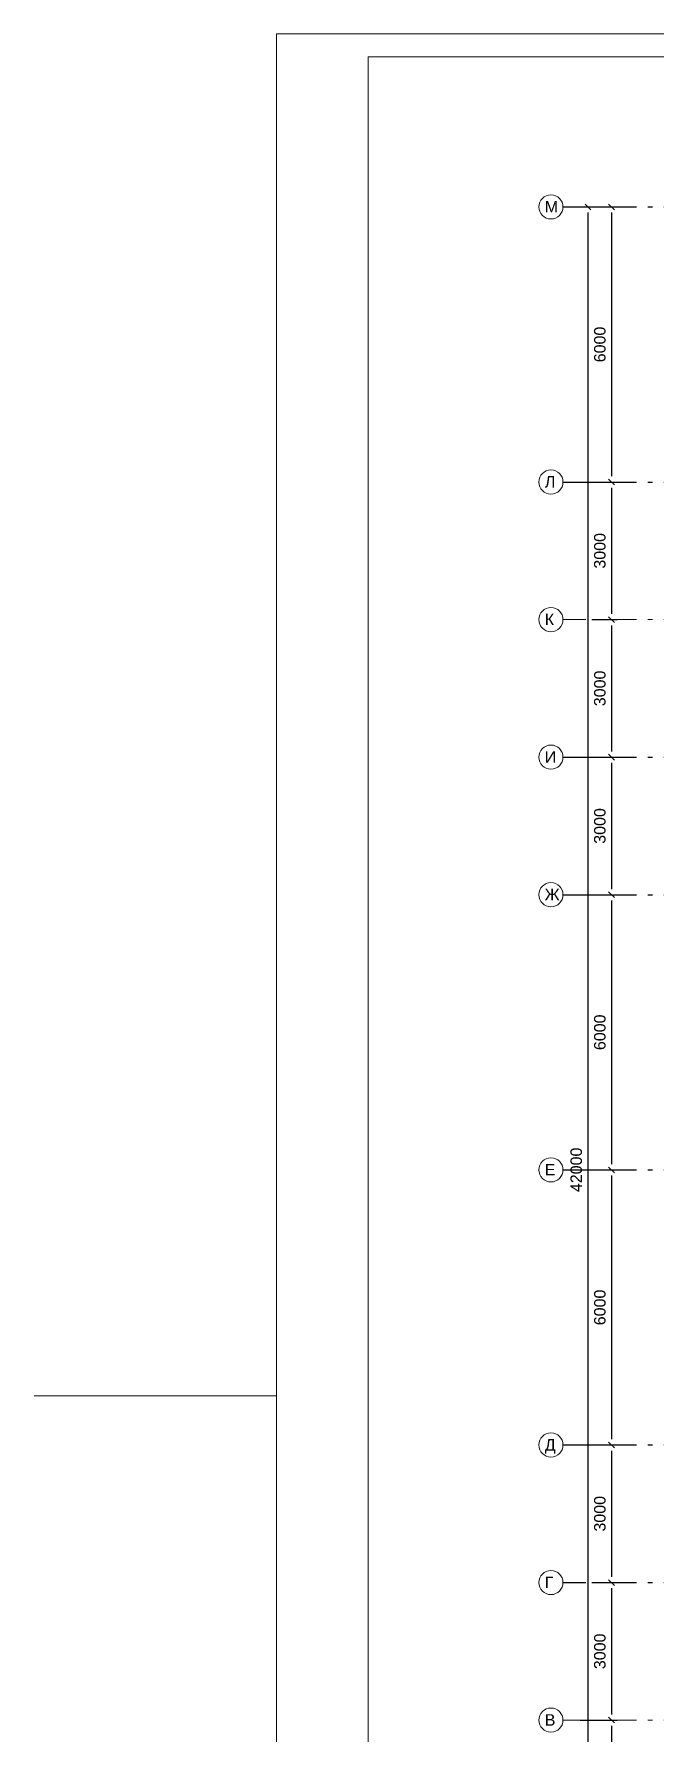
# Model space of a CAD drawing. Header units: metres. Extents: x -306 to 273, y -329 to 512.
# Drawn here: x 178.54 to 192.09, y 311.73 to 348.78 of the extents above; entities that cross this region are included whole.
import ezdxf
from ezdxf.enums import TextEntityAlignment as Align

# ---------------------------------------------------------------- set-up
doc = ezdxf.new("R2010")
doc.units = ezdxf.units.M
doc.header["$MEASUREMENT"] = 0
doc.linetypes.add('( Dashdot )', pattern=[1.001, 0.5, -0.25, 0.001, -0.25])
doc.layers.get('DEFPOINTS').update_dxf_attribs({"lineweight": 0})
doc.layers.add('Level 50', color=7, linetype='Continuous', lineweight=0)
doc.styles.add('Standard_0', font='arial.ttf')
doc.styles.add('Style-Arial', font='arial.ttf')
doc.dimstyles.get("Standard").update_dxf_attribs({"dimtxt": 0.00018, "dimasz": 0.00018, "dimexe": 0.0002, "dimexo": 0.0625, "dimgap": 9e-05, "dimtad": 0, "dimtih": 1, "dimtoh": 1, "dimdec": 4, "dimlfac": 1000, "dimzin": 0, "dimdsep": 46, "dimtxsty": 'Standard_0', "dimcen": 9e-05, "dimadec": 0, "dimazin": 0, "dimtfac": 1, "dimtdec": 4, "dimtofl": 0, "dimtmove": 0, "dimatfit": 0, "dimfxl": 0.01, "dimfxlon": 1, "dimtolj": 1, "dimtzin": 0, "dimarcsym": 0})

# ---------------------------------------------------------------- blocks, each defined once
blk = doc.blocks.new('_Oblique-1')
at = {"color": 0, "linetype": 'ByBlock', "lineweight": -2}
blk.add_line((0.5, 0.5), (-0.5, -0.5), dxfattribs=at)
blk = doc.blocks.new('*D2474')
at = {"color": 0, "linetype": 'Continuous', "lineweight": -2, "transparency": 16777216}
for p, q in [((190.205, 345.009), (191.262, 345.009)), ((191.137, 344.884), (191.137, 339.134)), ((190.205, 339.009), (191.262, 339.009))]:
    blk.add_line(p, q, dxfattribs=at)
at = {"layer": 'DEFPOINTS', "color": 0, "linetype": 'Continuous', "lineweight": 0, "transparency": 16777216}
for p in [(190.08, 345.009), (190.08, 339.009), (191.137, 339.009)]:
    blk.add_point(p, dxfattribs=at)
at = {"color": 0, "linetype": 'Continuous', "lineweight": -2, "transparency": 16777216, "xscale": 0.125, "yscale": 0.125, "zscale": 0.125}
for p, rotation in [((191.137, 345.009), 90), ((191.137, 339.009), 270)]:
    blk.add_blockref('_Oblique-1', p, dxfattribs=dict(at, rotation=rotation))
at = {"color": 0, "linetype": 'Continuous', "lineweight": 0, "transparency": 16777216, "insert": (190.884, 342.009), "char_height": 0.25, "attachment_point": 5, "rotation": 90, "style": 'Style-Arial'}
blk.add_mtext('\\A1;6000', dxfattribs=at)
blk = doc.blocks.new('*D2475')
at = {"color": 0, "linetype": 'Continuous', "lineweight": -2, "transparency": 16777216}
for p, q in [((190.205, 345.009), (190.747, 345.009)), ((190.622, 344.884), (190.622, 303.134)), ((190.205, 303.009), (190.747, 303.009))]:
    blk.add_line(p, q, dxfattribs=at)
at = {"layer": 'DEFPOINTS', "color": 0, "linetype": 'Continuous', "lineweight": 0, "transparency": 16777216}
for p in [(190.08, 345.009), (190.08, 303.009), (190.622, 303.009)]:
    blk.add_point(p, dxfattribs=at)
at = {"color": 0, "linetype": 'Continuous', "lineweight": -2, "transparency": 16777216, "xscale": 0.125, "yscale": 0.125, "zscale": 0.125}
for p, rotation in [((190.622, 345.009), 90), ((190.622, 303.009), 270)]:
    blk.add_blockref('_Oblique-1', p, dxfattribs=dict(at, rotation=rotation))
at = {"color": 0, "linetype": 'Continuous', "lineweight": 0, "transparency": 16777216, "insert": (190.369, 324.009), "char_height": 0.25, "attachment_point": 5, "rotation": 90, "style": 'Style-Arial'}
blk.add_mtext('\\A1;42000', dxfattribs=at)
blk = doc.blocks.new('*U1662')
at = {"color": 7, "linetype": 'Continuous', "lineweight": 0}
blk.add_line((-42.05, 0), (-47.337, 0), dxfattribs=at)
at = {"color": 7, "linetype": 'Continuous', "lineweight": 0, "flags": 128}
blk.add_lwpolyline([(42.05, 29.7), (42.05, -29.7), (-42.05, -29.7), (-42.05, 29.7), (42.05, 29.7)], close=True, dxfattribs=at)
at = {"layer": 'Level 50', "color": 7, "linetype": 'Continuous', "lineweight": 13}
for p, q in [((-40.05, 29.2), (-40.05, -29.2)), ((41.55, 29.2), (-40.05, 29.2))]:
    blk.add_line(p, q, dxfattribs=at)
blk = doc.blocks.new('*D2396')
at = {"color": 0, "linetype": 'Continuous', "lineweight": -2, "transparency": 16777216}
for p, q in [((190.205, 339.009), (191.262, 339.009)), ((191.137, 338.884), (191.137, 336.134)), ((190.705, 336.009), (191.262, 336.009))]:
    blk.add_line(p, q, dxfattribs=at)
at = {"layer": 'DEFPOINTS', "color": 0, "linetype": 'Continuous', "lineweight": 0, "transparency": 16777216}
for p in [(190.08, 339.009), (190.58, 336.009), (191.137, 336.009)]:
    blk.add_point(p, dxfattribs=at)
at = {"color": 0, "linetype": 'Continuous', "lineweight": -2, "transparency": 16777216, "xscale": 0.125, "yscale": 0.125, "zscale": 0.125}
for p, rotation in [((191.137, 339.009), 90), ((191.137, 336.009), 270)]:
    blk.add_blockref('_Oblique-1', p, dxfattribs=dict(at, rotation=rotation))
at = {"color": 0, "linetype": 'Continuous', "lineweight": 0, "transparency": 16777216, "insert": (190.884, 337.509), "char_height": 0.25, "attachment_point": 5, "rotation": 90, "style": 'Style-Arial'}
blk.add_mtext('\\A1;3000', dxfattribs=at)
blk = doc.blocks.new('*D2397')
at = {"color": 0, "linetype": 'Continuous', "lineweight": -2, "transparency": 16777216}
for p, q in [((190.705, 336.009), (191.262, 336.009)), ((191.137, 335.884), (191.137, 333.134)), ((190.205, 333.009), (191.262, 333.009))]:
    blk.add_line(p, q, dxfattribs=at)
at = {"layer": 'DEFPOINTS', "color": 0, "linetype": 'Continuous', "lineweight": 0, "transparency": 16777216}
for p in [(190.58, 336.009), (190.08, 333.009), (191.137, 333.009)]:
    blk.add_point(p, dxfattribs=at)
at = {"color": 0, "linetype": 'Continuous', "lineweight": -2, "transparency": 16777216, "xscale": 0.125, "yscale": 0.125, "zscale": 0.125}
for p, rotation in [((191.137, 336.009), 90), ((191.137, 333.009), 270)]:
    blk.add_blockref('_Oblique-1', p, dxfattribs=dict(at, rotation=rotation))
at = {"color": 0, "linetype": 'Continuous', "lineweight": 0, "transparency": 16777216, "insert": (190.884, 334.509), "char_height": 0.25, "attachment_point": 5, "rotation": 90, "style": 'Style-Arial'}
blk.add_mtext('\\A1;3000', dxfattribs=at)
blk = doc.blocks.new('*D2398')
at = {"color": 0, "linetype": 'Continuous', "lineweight": -2, "transparency": 16777216}
for p, q in [((190.205, 333.009), (191.262, 333.009)), ((191.137, 332.884), (191.137, 330.134)), ((190.205, 330.009), (191.262, 330.009))]:
    blk.add_line(p, q, dxfattribs=at)
at = {"layer": 'DEFPOINTS', "color": 0, "linetype": 'Continuous', "lineweight": 0, "transparency": 16777216}
for p in [(190.08, 333.009), (190.08, 330.009), (191.137, 330.009)]:
    blk.add_point(p, dxfattribs=at)
at = {"color": 0, "linetype": 'Continuous', "lineweight": -2, "transparency": 16777216, "xscale": 0.125, "yscale": 0.125, "zscale": 0.125}
for p, rotation in [((191.137, 333.009), 90), ((191.137, 330.009), 270)]:
    blk.add_blockref('_Oblique-1', p, dxfattribs=dict(at, rotation=rotation))
at = {"color": 0, "linetype": 'Continuous', "lineweight": 0, "transparency": 16777216, "insert": (190.884, 331.509), "char_height": 0.25, "attachment_point": 5, "rotation": 90, "style": 'Style-Arial'}
blk.add_mtext('\\A1;3000', dxfattribs=at)
blk = doc.blocks.new('*D2399')
at = {"color": 0, "linetype": 'Continuous', "lineweight": -2, "transparency": 16777216}
for p, q in [((190.205, 330.009), (191.262, 330.009)), ((191.137, 329.884), (191.137, 324.134)), ((190.205, 324.009), (191.262, 324.009))]:
    blk.add_line(p, q, dxfattribs=at)
at = {"layer": 'DEFPOINTS', "color": 0, "linetype": 'Continuous', "lineweight": 0, "transparency": 16777216}
for p in [(190.08, 330.009), (190.08, 324.009), (191.137, 324.009)]:
    blk.add_point(p, dxfattribs=at)
at = {"color": 0, "linetype": 'Continuous', "lineweight": -2, "transparency": 16777216, "xscale": 0.125, "yscale": 0.125, "zscale": 0.125}
for p, rotation in [((191.137, 330.009), 90), ((191.137, 324.009), 270)]:
    blk.add_blockref('_Oblique-1', p, dxfattribs=dict(at, rotation=rotation))
at = {"color": 0, "linetype": 'Continuous', "lineweight": 0, "transparency": 16777216, "insert": (190.884, 327.009), "char_height": 0.25, "attachment_point": 5, "rotation": 90, "style": 'Style-Arial'}
blk.add_mtext('\\A1;6000', dxfattribs=at)
blk = doc.blocks.new('*D2400')
at = {"color": 0, "linetype": 'Continuous', "lineweight": -2, "transparency": 16777216}
for p, q in [((190.205, 324.009), (191.262, 324.009)), ((191.137, 323.884), (191.137, 318.134)), ((190.205, 318.009), (191.262, 318.009))]:
    blk.add_line(p, q, dxfattribs=at)
at = {"layer": 'DEFPOINTS', "color": 0, "linetype": 'Continuous', "lineweight": 0, "transparency": 16777216}
for p in [(190.08, 324.009), (190.08, 318.009), (191.137, 318.009)]:
    blk.add_point(p, dxfattribs=at)
at = {"color": 0, "linetype": 'Continuous', "lineweight": -2, "transparency": 16777216, "xscale": 0.125, "yscale": 0.125, "zscale": 0.125}
for p, rotation in [((191.137, 324.009), 90), ((191.137, 318.009), 270)]:
    blk.add_blockref('_Oblique-1', p, dxfattribs=dict(at, rotation=rotation))
at = {"color": 0, "linetype": 'Continuous', "lineweight": 0, "transparency": 16777216, "insert": (190.884, 321.009), "char_height": 0.25, "attachment_point": 5, "rotation": 90, "style": 'Style-Arial'}
blk.add_mtext('\\A1;6000', dxfattribs=at)
blk = doc.blocks.new('*D2401')
at = {"color": 0, "linetype": 'Continuous', "lineweight": -2, "transparency": 16777216}
for p, q in [((190.205, 318.009), (191.262, 318.009)), ((191.137, 317.884), (191.137, 315.134)), ((190.705, 315.009), (191.262, 315.009))]:
    blk.add_line(p, q, dxfattribs=at)
at = {"layer": 'DEFPOINTS', "color": 0, "linetype": 'Continuous', "lineweight": 0, "transparency": 16777216}
for p in [(190.08, 318.009), (190.58, 315.009), (191.137, 315.009)]:
    blk.add_point(p, dxfattribs=at)
at = {"color": 0, "linetype": 'Continuous', "lineweight": -2, "transparency": 16777216, "xscale": 0.125, "yscale": 0.125, "zscale": 0.125}
for p, rotation in [((191.137, 318.009), 90), ((191.137, 315.009), 270)]:
    blk.add_blockref('_Oblique-1', p, dxfattribs=dict(at, rotation=rotation))
at = {"color": 0, "linetype": 'Continuous', "lineweight": 0, "transparency": 16777216, "insert": (190.884, 316.509), "char_height": 0.25, "attachment_point": 5, "rotation": 90, "style": 'Style-Arial'}
blk.add_mtext('\\A1;3000', dxfattribs=at)
blk = doc.blocks.new('*D2384')
at = {"color": 0, "linetype": 'Continuous', "lineweight": -2, "transparency": 16777216}
for p, q in [((190.705, 315.009), (191.262, 315.009)), ((191.137, 314.884), (191.137, 312.134)), ((190.455, 312.009), (191.262, 312.009))]:
    blk.add_line(p, q, dxfattribs=at)
at = {"layer": 'DEFPOINTS', "color": 0, "linetype": 'Continuous', "lineweight": 0, "transparency": 16777216}
for p in [(190.58, 315.009), (190.33, 312.009), (191.137, 312.009)]:
    blk.add_point(p, dxfattribs=at)
at = {"color": 0, "linetype": 'Continuous', "lineweight": -2, "transparency": 16777216, "xscale": 0.125, "yscale": 0.125, "zscale": 0.125}
for p, rotation in [((191.137, 315.009), 90), ((191.137, 312.009), 270)]:
    blk.add_blockref('_Oblique-1', p, dxfattribs=dict(at, rotation=rotation))
at = {"color": 0, "linetype": 'Continuous', "lineweight": 0, "transparency": 16777216, "insert": (190.884, 313.509), "char_height": 0.25, "attachment_point": 5, "rotation": 90, "style": 'Style-Arial'}
blk.add_mtext('\\A1;3000', dxfattribs=at)
blk = doc.blocks.new('*D2385')
at = {"color": 0, "linetype": 'Continuous', "lineweight": -2, "transparency": 16777216}
for p, q in [((190.455, 312.009), (191.262, 312.009)), ((191.137, 311.884), (191.137, 309.134)), ((190.205, 309.009), (191.262, 309.009))]:
    blk.add_line(p, q, dxfattribs=at)
at = {"layer": 'DEFPOINTS', "color": 0, "linetype": 'Continuous', "lineweight": 0, "transparency": 16777216}
for p in [(190.33, 312.009), (190.08, 309.009), (191.137, 309.009)]:
    blk.add_point(p, dxfattribs=at)
at = {"color": 0, "linetype": 'Continuous', "lineweight": -2, "transparency": 16777216, "xscale": 0.125, "yscale": 0.125, "zscale": 0.125}
for p, rotation in [((191.137, 312.009), 90), ((191.137, 309.009), 270)]:
    blk.add_blockref('_Oblique-1', p, dxfattribs=dict(at, rotation=rotation))
at = {"color": 0, "linetype": 'Continuous', "lineweight": 0, "transparency": 16777216, "insert": (190.884, 310.509), "char_height": 0.25, "attachment_point": 5, "rotation": 90, "style": 'Style-Arial'}
blk.add_mtext('\\A1;3000', dxfattribs=at)

msp = doc.modelspace()

# ---------------------------------------------------------------- linework, layer by layer
at = {"color": 1, "linetype": '( Dashdot )'}
for p, q in [((190.07964142, 345.00949373), (261.97964142, 345.00949373)), ((190.07964142, 339.00949373), (261.97964142, 339.00949373)), ((190.07964142, 333.00949373), (217.03122933, 333.00949373)), ((190.07964142, 330.00949373), (217.03122933, 330.00949373)), ((190.07964142, 324.00949373), (217.03122933, 324.00949373)), ((190.07964142, 318.00949373), (217.03122933, 318.00949373)), ((190.07964142, 315.00949373), (261.97964142, 315.00949373))]:
    msp.add_line(p, q, dxfattribs=at)
at = {"color": 1, "linetype": '( Dashdot )', "lineweight": 0}
for p, q in [((190.07964142, 336.00949373), (261.97964142, 336.00949373)), ((190.07964142, 312.00949373), (261.97964142, 312.00949373))]:
    msp.add_line(p, q, dxfattribs=at)
at = {"color": 7, "linetype": 'Continuous', "lineweight": 13}
for centre in [(189.81628597, 345.00949373), (189.81628597, 339.00949373), (189.81628597, 336.00949373), (189.81628597, 333.00949373), (189.81628597, 330.00949373), (189.81628597, 324.00949373), (189.81628597, 318.00949373), (189.81628597, 315.00949373), (189.81628597, 312.00949373)]:
    msp.add_circle(centre, 0.26335544, dxfattribs=at)

# ---------------------------------------------------------------- block references
at = {"layer": 'Level 50', "color": 7, "linetype": 'Continuous', "lineweight": 13}
msp.add_blockref('*U1662', (225.88121738, 319.08055446), dxfattribs=at)

# ---------------------------------------------------------------- texts
at = {"color": 7, "linetype": 'Continuous', "lineweight": 30, "style": 'Style-Arial'}
for s, p in [('М', (189.68219446, 345.13875636)), ('Л', (189.68219446, 339.13875636)), ('К', (189.68219446, 336.13875636)), ('И', (189.68219446, 333.13875636)), ('Ж', (189.68219446, 330.13875636)), ('Е', (189.68219446, 324.13875636)), ('Д', (189.68219446, 318.13875636)), ('Г', (189.68219446, 315.13875636)), ('В', (189.68219446, 312.13875636))]:
    msp.add_text(s, height=0.25, dxfattribs=at).set_placement(p, align=Align.TOP_LEFT)

# ---------------------------------------------------------------- dimensions: what is measured, and where the dimension line sits
at = {"color": 5, "linetype": 'Continuous', "lineweight": 0}
for base, p1, p2, picture, middle in [((191.13713626, 339.00949373), (190.07964142, 345.00949373), (190.07964142, 339.00949373), '*D2474', (190.88449301, 342.00949373)), ((190.62189579, 303.00949373), (190.07964142, 345.00949373), (190.07964142, 303.00949373), '*D2475', (190.36925254, 324.00949373)), ((191.13713626, 336.00949373), (190.07964142, 339.00949373), (190.57964142, 336.00949373), '*D2396', (190.88440775, 337.50949373)), ((191.13713626, 333.00949373), (190.57964142, 336.00949373), (190.07964142, 333.00949373), '*D2397', (190.88440775, 334.50949373)), ((191.13713626, 330.00949373), (190.07964142, 333.00949373), (190.07964142, 330.00949373), '*D2398', (190.88440775, 331.50949373)), ((191.13713626, 324.00949373), (190.07964142, 330.00949373), (190.07964142, 324.00949373), '*D2399', (190.88449301, 327.00949373)), ((191.13713626, 318.00949373), (190.07964142, 324.00949373), (190.07964142, 318.00949373), '*D2400', (190.88449301, 321.00949373)), ((191.13713626, 315.00949373), (190.07964142, 318.00949373), (190.57964142, 315.00949373), '*D2401', (190.88440775, 316.50949373)), ((191.13713626, 312.00949373), (190.57964142, 315.00949373), (190.32964142, 312.00949373), '*D2384', (190.88440775, 313.50949373)), ((191.13713626, 309.00949373), (190.32964142, 312.00949373), (190.07964142, 309.00949373), '*D2385', (190.88440775, 310.50949373))]:
    dim = msp.add_linear_dim(base=base, p1=p1, p2=p2, angle=270, dimstyle='Standard', override={"dimtxt": 0.25, "dimasz": 0.125, "dimexe": 0.125, "dimexo": 0.125, "dimgap": 0.125, "dimtad": 1, "dimtih": 0, "dimtoh": 0, "dimzin": 11, "dimtxsty": 'Style-Arial', "dimblk": '_Oblique-1', "dimfxlon": 0, "dimfrac": 2, "dimtzin": 11}, dxfattribs=at)
    dim.commit()
    dim.dimension.update_dxf_attribs({"geometry": picture, "text_midpoint": middle})

doc.saveas('drawing.dxf')
